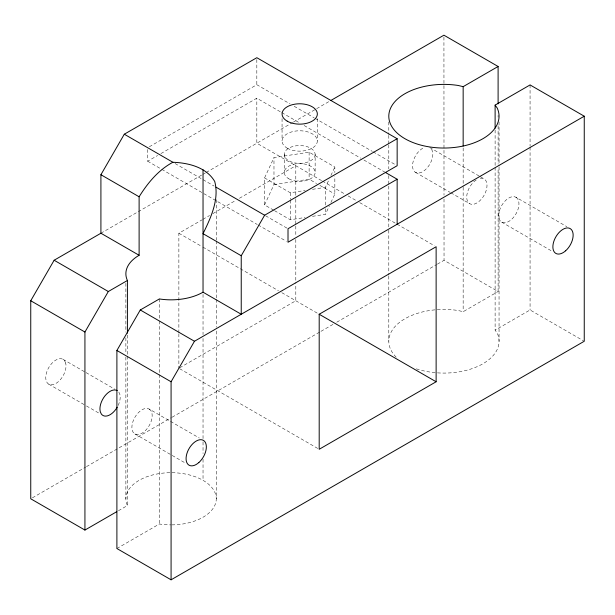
<?xml version="1.0" encoding="UTF-8"?>
<svg xmlns="http://www.w3.org/2000/svg" width="615" height="615" viewBox="0 0 615 615"><rect width="100%" height="100%" fill="white"/><g stroke="black" fill="none" stroke-linecap="round" stroke-linejoin="round"><path stroke-width="0.46" stroke-dasharray="3.08 2.31" d="M273.69 210.184L264.565 204.918L264.565 177.912L273.975 157.617L309.122 152.182L334.844 167.034L334.844 172.623M264.565 204.918L273.975 184.623L273.975 157.617M325.427 205.018L325.427 187.329L329.356 178.873M330.924 175.49L334.844 167.034M312.482 216.334L325.427 214.328L329.356 205.879M330.924 202.496L334.844 194.04L334.844 176.351M149.337 146.762L256.824 84.709L290.042 103.881M147.685 149.514L147.685 161.222L157.609 155.495M160.915 153.581L256.824 98.208L280.909 112.107M100.914 233.231L137.406 212.167M138.229 211.691L202.089 174.821M202.919 174.337L205.41 172.907M206.24 172.423L292.586 122.577M293.417 122.093L315.864 109.132M316.702 108.647L329.171 101.452M178.873 332.83L178.873 233.239L202.089 219.832M202.919 219.347L209.554 215.519M212.875 213.605L236.091 200.198M239.412 198.284L295.807 165.719L295.807 198.284M179.695 367.785L295.807 300.75L295.807 284.468M32.41 497.827L85.631 467.116M86.469 466.639L171.285 417.693M172.115 417.216L320.138 331.808M320.969 331.324L333.445 324.128M336.766 322.206L436.558 264.627M437.388 264.15L444.038 260.306L498.104 291.525L498.104 167.987M118.426 510.727L127.413 505.545A45.203 26.099 0 0 1 170.171 472.697M396.191 357.169A55.127 31.826 0 0 1 400.196 321.883A55.127 31.826 0 0 1 458.19 310.514L463.157 311.705L498.104 291.525M116.896 548.519L159.377 523.995A45.203 26.099 0 0 0 171.078 524.887M416.363 368.823A55.127 31.826 0 0 0 477.486 366.509A55.127 31.826 0 0 0 497.174 333.023L495.113 330.155L530.068 309.975L583.427 340.787M273.975 184.623L309.122 179.188L316.587 183.501M264.565 177.912L290.288 192.764L305.086 190.473M312.482 189.328L325.427 187.329M274.521 210.661L290.288 219.77L305.086 217.479M479.108 176.005L429.854 147.569A14.33 8.272 -60 0 1 431.461 149.068L432.476 151.305A14.33 8.272 -60 0 1 426.564 168.556A14.33 8.272 -60 0 1 413.91 170.901L412.896 168.664A14.33 8.272 -60 0 1 424.45 147.439M479.931 176.482L484.036 178.85M515.993 197.307A14.33 8.272 -60 0 1 511.449 219.509A14.33 8.272 -60 0 1 499.042 212.344A14.33 8.272 -60 0 1 515.993 197.307L566.892 226.689M415.517 172.392L449.996 192.303M450.818 192.772L469.699 203.68M501.663 222.13L551.74 251.043M294.193 106.28L314.119 117.78M314.949 118.265L372.244 151.336M373.074 151.82L396.321 165.243M281.739 112.591L300.005 123.138M304.156 125.529L360.621 158.132M363.942 160.046L384.698 172.031M321.591 180.61L256.824 143.218L256.824 98.208M322.375 181.064L344.838 194.033M348.113 195.924L356.469 200.744M359.744 202.635L396.321 223.752M397.106 224.206L434.467 245.777M319.908 185.415L334.844 194.04M175.09 163.536L214.112 186.068M265.595 215.788L287.182 228.25M147.685 161.222L160.969 168.887M161.799 169.371L257.285 224.498M258.115 224.975L286.352 241.28M178.873 233.239L202.12 246.661M202.95 247.138L239.481 268.232M240.311 268.709L278.51 290.764M281.831 292.679L318.362 313.773M179.703 368.739L318.362 448.796M63.053 359.337L85.216 372.137M86.039 372.613L114.774 389.195M149.199 409.075A14.33 8.272 -60 0 1 144.656 431.276A14.33 8.272 -60 0 1 132.24 424.112A14.33 8.272 -60 0 1 149.199 409.075L169.725 420.921M170.54 421.398L199.275 437.988M48.723 384.16L85.662 405.493M86.484 405.962L98.8 413.072M134.87 433.898L185.761 463.28M118.849 392.116L119.856 394.353A14.33 8.272 -60 0 1 117.688 406.354M443.93 37.115L444.007 195.17M444.007 198.999L444.038 260.306M530.068 84.932L530.068 146.224M530.068 147.177L530.068 309.975M499.049 121.954L499.049 166.012M499.049 166.965L499.049 341.256M498.104 115.32L498.104 117.234M498.104 125.852L498.104 164.159M495.113 130.011L495.113 166.404M495.113 167.357L495.113 330.155M463.157 147.946L463.157 186.253M463.157 187.206L463.157 311.705M388.803 121.954L388.803 134.408M388.803 135.362L388.803 143.987M388.803 144.94L388.803 168.879M388.803 175.583L388.803 185.161M388.803 186.122L388.803 229.211M388.803 230.171L388.803 275.182M388.803 276.135L388.803 341.256M325.427 208.746L325.427 214.328M317.348 118.618L317.348 140.966M315.141 154.473A15.436 8.91 0 0 1 291.987 162.183A15.436 8.91 0 0 1 291.987 146.754A15.436 8.91 0 0 1 315.141 154.473L315.141 172.469M309.122 152.182L309.122 179.188M295.807 199.237L295.807 225.098M295.807 226.051L295.807 235.63M295.807 239.458L295.807 283.515M290.288 192.764L290.288 199.283M290.288 200.213L290.288 219.77M284.268 154.473L284.268 172.469M282.062 118.618L282.062 140.966M256.824 59.563L256.824 84.709M216.272 199.675L216.272 239.942M216.272 240.903L216.272 298.421M216.272 299.382L216.272 327.18M216.272 331.016L216.272 498.788A45.203 26.099 0 0 1 171.977 524.879M203.035 294.377L203.035 334.637M203.035 338.473L203.035 441.032M203.035 441.993L203.035 453.493M203.035 459.244L203.035 480.338M178.873 333.784L178.873 368.262M159.377 298.952L159.377 320.015M159.377 320.976L159.377 373.643M159.377 374.604L159.377 523.995M127.413 335.083L127.413 355.193M127.413 356.147L127.413 505.545M125.875 283.315L125.875 332.161M125.875 337.904L125.875 353.225M125.875 357.054L125.875 498.788M171.977 472.697A45.203 26.099 0 0 1 216.272 498.788M480.33 178.265A14.33 8.272 -60 0 1 484.236 195.04A14.33 8.272 -60 0 1 467.561 201.274A14.33 8.272 -60 0 1 476.863 179.565M65.674 363.073L64.667 360.836A14.33 8.272 -60 0 0 52.014 363.181A14.33 8.272 -60 0 0 46.102 380.431L47.109 382.668A14.33 8.272 -60 0 0 59.77 380.324A14.33 8.272 -60 0 0 65.674 363.073M288.789 178.773A15.436 8.91 0 0 0 314.611 174.775A15.436 8.91 0 0 0 295.707 163.867A15.436 8.91 0 0 0 288.789 178.773M287.228 148.169A17.643 10.186 0 0 0 316.74 143.603A17.643 10.186 0 0 0 295.139 131.126A17.643 10.186 0 0 0 287.228 148.169"/><path stroke-width="0.92" d="M116.788 511.672L84.932 530.068L30.75 498.788L30.75 300.75L54.135 260.237L100.914 233.231L100.914 174.722L124.299 134.216L256.824 57.702L397.152 138.713L397.152 165.719L288.012 228.734L288.012 242.233L397.152 179.226L397.152 224.229M84.932 530.068L84.932 332.031L108.317 291.518L127.413 280.494A45.203 26.099 0 0 1 139.113 255.286L139.113 196.777C147.654 183.024 158.416 169.971 172.884 162.268C188.375 162.844 206.348 167.157 214.735 181.471C219.486 199.375 210.753 217.91 203.035 233.685L241.234 255.74L241.234 314.25L203.035 292.194A45.203 26.099 0 0 1 159.377 298.952L140.281 309.975L116.896 350.481L116.896 548.519L171.078 579.807L584.25 341.256L584.25 116.212L530.068 84.932L495.113 105.111L495.113 128.097M241.234 255.74L264.627 215.227L397.152 138.713M171.078 579.807L171.078 381.761L194.463 341.256L584.25 116.212M330.832 100.491L443.922 35.193L498.104 66.482L498.104 103.827M495.113 105.111L497.174 107.979A55.127 31.826 0 0 1 448.727 147.915A55.127 31.826 0 0 1 389.011 113.437A55.127 31.826 0 0 1 458.19 85.47L463.157 86.661L498.104 66.482M436.127 381.761L319.193 449.281L319.193 314.25L436.127 246.738L436.127 381.761L319.054 314.173M385.528 172.515L397.152 179.226M124.299 134.216L172.884 162.268M216.034 187.175L264.627 215.227M100.914 174.722L139.113 196.777M100.914 233.231L139.113 255.286M54.135 260.237L108.317 291.518M140.281 309.975L194.463 341.256M30.75 300.75L84.932 332.031M116.896 350.481L171.078 381.761M463.157 86.661L463.157 146.032M203.035 169.771L203.035 292.463M127.413 280.494L127.413 333.169M117.234 407.168A14.33 8.272 -60 0 1 101.29 413.949L100.283 411.712A14.33 8.272 -60 0 1 105.004 395.822A14.33 8.272 -60 0 1 117.234 390.617M287.228 121.163A17.643 10.186 0 0 0 316.74 116.596A17.643 10.186 0 0 0 295.139 104.127A17.643 10.186 0 0 0 287.228 121.163M198.837 462.557A14.33 8.272 -60 0 0 203.381 440.355A14.33 8.272 -60 0 0 186.422 455.392A14.33 8.272 -60 0 0 198.837 462.557M565.631 250.789A14.33 8.272 -60 0 0 570.174 228.588A14.33 8.272 -60 0 0 553.223 243.625A14.33 8.272 -60 0 0 565.631 250.789"/></g></svg>
